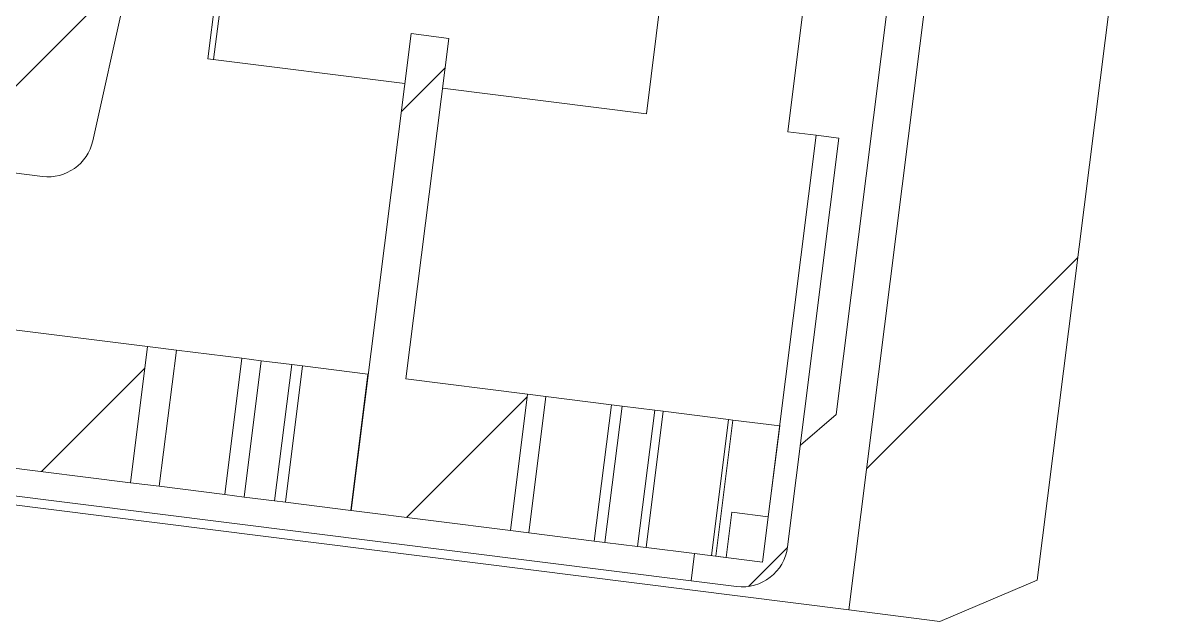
# Model space of a CAD drawing. Extents: x 14808 to 20058, y -13198 to -11680.
# Drawn here: x 15204.51 to 15210.7, y -12635.17 to -12631.9 of the extents above; entities that cross this region are included whole.
import ezdxf

# ---------------------------------------------------------------- set-up
doc = ezdxf.new("R2010")
doc.units = 0
doc.header["$LTSCALE"] = 7
doc.header["$MEASUREMENT"] = 0
doc.layers.get('0').update_dxf_attribs({"color": 2, "linetype": 'CONTINUOUS'})
pattern_1 = [(45, (344.9468, 39.5322), (-0.561266, 0.561266), [])]

# ---------------------------------------------------------------- blocks, each defined once
blk = doc.blocks.new('A$C37B80C3A')
at = {"linetype": 'Continuous', "lineweight": 0}
h = blk.add_hatch(dxfattribs=at)
h.set_pattern_fill('ANSI31', color=2, scale=0.25, style=0)
h.set_pattern_definition(pattern_1)
edge = h.paths.add_edge_path(flags=0)
edge.add_line((5.5065, 1.2569), (5.8388, 1.2151))
edge.add_arc((5.8544, 1.3391), 0.125, 262.8349, 347.4791)
edge.add_line((5.9764, 1.312), (6.1695, 2.1814))
edge.add_line((6.1695, 2.1814), (6.8516, 2.0956))
edge.add_line((6.8516, 2.0956), (6.8048, 1.7236))
edge.add_line((6.8048, 1.7236), (7.256, 1.6669))
edge.add_arc((7.2872, 1.9149), 0.25, 262.8349, 348.7493)
edge.add_line((7.5324, 1.8661), (7.6581, 2.4982))
edge.add_line((7.6581, 2.4982), (8.0302, 2.4514))
edge.add_line((8.0302, 2.4514), (8.0925, 2.9475))
edge.add_line((8.0925, 2.9475), (7.9375, 2.967))
edge.add_line((7.9375, 2.967), (7.9141, 2.781))
edge.add_line((7.9141, 2.781), (7.9451, 2.7771))
edge.add_line((7.9451, 2.7771), (7.9217, 2.591))
edge.add_line((7.9217, 2.591), (7.4524, 2.65))
edge.add_line((7.4524, 2.65), (7.3869, 2.1291))
edge.add_line((7.3869, 2.1291), (7.0501, 2.1715))
edge.add_line((7.0501, 2.1715), (7.0766, 2.3823))
edge.add_line((7.0766, 2.3823), (5.0792, 2.6334))
edge.add_line((5.0792, 2.6334), (5.1182, 2.9435))
edge.add_line((5.1182, 2.9435), (4.6351, 3.0042))
edge.add_line((4.6351, 3.0042), (4.5696, 2.4833))
edge.add_line((4.5696, 2.4833), (4.2328, 2.5256))
edge.add_line((4.2328, 2.5256), (4.2983, 3.0465))
edge.add_line((4.2983, 3.0465), (3.8289, 3.1055))
edge.add_line((3.8289, 3.1055), (3.8523, 3.2916))
edge.add_line((3.8523, 3.2916), (3.8833, 3.2877))
edge.add_line((3.8833, 3.2877), (3.9067, 3.4737))
edge.add_line((3.9067, 3.4737), (3.7517, 3.4932))
edge.add_line((3.7517, 3.4932), (3.6893, 2.9971))
edge.add_line((3.6893, 2.9971), (4.0614, 2.9503))
edge.add_line((4.0614, 2.9503), (4.0268, 2.3068))
edge.add_arc((4.2764, 2.2934), 0.25, 176.9205, 262.8349)
edge.add_line((4.2452, 2.0453), (4.6964, 1.9886))
edge.add_line((4.6964, 1.9886), (4.7432, 2.3607))
edge.add_line((4.7432, 2.3607), (5.4253, 2.2749))
edge.add_line((5.4253, 2.2749), (5.3972, 1.3848))
edge.add_arc((5.5221, 1.3809), 0.125, 178.1908, 262.8349)
h = blk.add_hatch(dxfattribs=at)
h.set_pattern_fill('ANSI31', color=2, scale=0.25, style=0)
h.set_pattern_definition(pattern_1)
h.paths.add_polyline_path([(8.7703, 3.0135), (8.7314, 3.0184), (8.7563, 3.2168), (8.5703, 3.2402), (8.5079, 2.7441), (8.3839, 2.7597), (8.0409, 0.0312), (8.2889, 0), (8.555, 0.112), (8.802, 2.0772), (8.616, 2.1006), (8.6472, 2.3487), (8.6861, 2.3438), (8.8078, 2.4383), (8.7194, 2.5053), (8.7279, 2.5725), (8.8582, 2.6275), (8.8633, 2.6679), (8.7506, 2.7534), (8.759, 2.8206), (8.8804, 2.8717)], flags=0)
h = blk.add_hatch(dxfattribs=at)
h.set_pattern_fill('ANSI31', color=2, scale=0.25, style=0)
h.set_pattern_definition(pattern_1)
h.paths.add_polyline_path([(6.8315, 0.6619), (6.9485, 1.5921), (6.846, 1.605), (6.6823, 0.3028), (7.1167, 0.2482), (7.1634, 0.6202)], flags=0)
h = blk.add_hatch(dxfattribs=at)
h.set_pattern_fill('ANSI31', scale=0.25, style=0)
h.set_pattern_definition(pattern_1)
edge = h.paths.add_edge_path(flags=0)
edge.add_line((7.8736, 0.2034), (8.0139, 1.3196))
edge.add_line((8.0139, 1.3196), (7.9519, 1.3274))
edge.add_line((7.9519, 1.3274), (7.8053, 0.1616))
edge.add_line((7.8053, 0.1616), (7.6193, 0.185))
edge.add_line((7.6193, 0.185), (7.6099, 0.1106))
edge.add_line((7.6099, 0.1106), (7.7339, 0.095))
edge.add_arc((7.7495, 0.219), 0.125, 262.8349, 352.8349)
h = blk.add_hatch(dxfattribs=at)
h.set_pattern_fill('ANSI31', color=2, scale=0.25, style=0)
h.set_pattern_definition(pattern_1)
h.paths.add_polyline_path([(5.0666, 0.5059), (6.0792, 0.3786), (6.126, 0.7506), (5.1133, 0.8779)], flags=0)
h = blk.add_hatch(dxfattribs=at)
h.set_pattern_fill('ANSI31', scale=0.25, style=0)
h.set_pattern_definition(pattern_1)
h.paths.add_polyline_path([(6.5196, 0.7012), (6.4365, 0.7116), (6.3898, 0.3395), (6.4728, 0.3291)], flags=0)
h = blk.add_hatch(dxfattribs=at)
h.set_pattern_fill('ANSI31', scale=0.25, style=0)
h.set_pattern_definition(pattern_1)
h.paths.add_polyline_path([(7.5109, 0.5766), (7.4215, 0.5878), (7.3747, 0.2157), (7.4641, 0.2045)], flags=0)
h = blk.add_hatch(dxfattribs=at)
h.set_pattern_fill('ANSI31', scale=0.25, style=0)
h.set_pattern_definition(pattern_1)
h.paths.add_polyline_path([(7.7061, 0.1741), (7.7217, 0.2981), (7.8209, 0.2856), (7.8521, 0.5337), (7.7242, 0.5497), (7.6774, 0.1777)], flags=0)
at = {"color": 7, "linetype": 'Continuous', "lineweight": 15}
for p, q in [((8.0409, 0.0312), (8.3839, 2.7597)), ((6.1695, 2.1814), (5.9764, 1.312)), ((8.555, 0.112), (8.802, 2.0772)), ((8.1624, 1.8049), (8.0065, 0.5646)), ((6.2904, 1.5363), (6.3216, 1.7843)), ((6.3375, 1.7823), (6.3063, 1.5343)), ((7.5348, 1.7578), (7.488, 1.3857)), ((7.9207, 1.7093), (7.874, 1.3372)), ((6.6823, 0.3028), (6.846, 1.605)), ((6.9485, 1.5921), (6.8315, 0.6619)), ((6.846, 1.605), (6.9485, 1.5921)), ((6.8288, 1.4686), (6.2904, 1.5363)), ((7.488, 1.3857), (6.9313, 1.4557)), ((7.9519, 1.3274), (7.874, 1.3372)), ((7.9519, 1.3274), (7.8053, 0.1616)), ((7.8736, 0.2034), (8.0139, 1.3196)), ((8.0139, 1.3196), (7.9519, 1.3274)), ((5.5065, 1.2569), (5.8388, 1.2151)), ((5.1133, 0.8779), (6.126, 0.7506)), ((6.0792, 0.3786), (6.126, 0.7506)), ((6.2047, 0.7408), (6.126, 0.7506)), ((6.2047, 0.7408), (6.1579, 0.3687)), ((6.3833, 0.7183), (6.2047, 0.7408)), ((6.3833, 0.7183), (6.3366, 0.3462)), ((6.4365, 0.7116), (6.3833, 0.7183)), ((6.4365, 0.7116), (6.3898, 0.3395)), ((6.4365, 0.7116), (6.5196, 0.7012)), ((6.5196, 0.7012), (6.4728, 0.3291)), ((6.5491, 0.6975), (6.5023, 0.3254)), ((6.5491, 0.6975), (6.5196, 0.7012)), ((6.7277, 0.675), (6.5491, 0.6975)), ((3.0799, 0.6548), (8.0409, 0.0312)), ((6.7277, 0.675), (6.681, 0.3029)), ((6.7291, 0.6748), (6.7277, 0.675)), ((6.8315, 0.6619), (7.1634, 0.6202)), ((7.6099, 0.1106), (3.5171, 0.6251)), ((7.1167, 0.2482), (7.1634, 0.6202)), ((7.1634, 0.6202), (7.2137, 0.6139)), ((7.2137, 0.6139), (7.1669, 0.2418)), ((7.2137, 0.6139), (7.3924, 0.5914)), ((7.3924, 0.5914), (7.3456, 0.2194)), ((7.3924, 0.5914), (7.4215, 0.5878)), ((7.4215, 0.5878), (7.3747, 0.2157)), ((7.4215, 0.5878), (7.5109, 0.5766)), ((7.4641, 0.2045), (7.5109, 0.5766)), ((7.5339, 0.5737), (7.4871, 0.2016)), ((7.5109, 0.5766), (7.5339, 0.5737)), ((7.5339, 0.5737), (7.7126, 0.5512)), ((7.9084, 0.4809), (8.0065, 0.5646)), ((7.7126, 0.5512), (7.6658, 0.1791)), ((7.7242, 0.5497), (7.6774, 0.1777)), ((7.7126, 0.5512), (7.7242, 0.5497)), ((7.7242, 0.5497), (7.8521, 0.5337)), ((7.8209, 0.2856), (7.8521, 0.5337)), ((5.0666, 0.5059), (6.0792, 0.3786)), ((6.1579, 0.3687), (6.0792, 0.3786)), ((6.3366, 0.3462), (6.1579, 0.3687)), ((6.3898, 0.3395), (6.3366, 0.3462)), ((6.3898, 0.3395), (6.4728, 0.3291)), ((6.5023, 0.3254), (6.4728, 0.3291)), ((6.681, 0.3029), (6.5023, 0.3254)), ((6.6823, 0.3028), (6.681, 0.3029)), ((6.6823, 0.3028), (7.1167, 0.2482)), ((7.7217, 0.2981), (7.7061, 0.1741)), ((7.7217, 0.2981), (7.8209, 0.2856)), ((7.1167, 0.2482), (7.1669, 0.2418)), ((7.1669, 0.2418), (7.3456, 0.2194)), ((7.3456, 0.2194), (7.3747, 0.2157)), ((7.3747, 0.2157), (7.4641, 0.2045)), ((7.4641, 0.2045), (7.4871, 0.2016)), ((7.4871, 0.2016), (7.6191, 0.185)), ((7.6099, 0.1106), (7.6193, 0.185)), ((7.6193, 0.185), (7.6191, 0.185)), ((7.8053, 0.1616), (7.6193, 0.185)), ((7.6774, 0.1777), (7.7061, 0.1741)), ((7.7339, 0.095), (7.6099, 0.1106)), ((8.2889, 0), (8.555, 0.112)), ((8.0409, 0.0312), (8.2889, 0))]:
    blk.add_line(p, q, dxfattribs=at)
for centre, end in [((5.8544, 1.3391), 347.4791), ((7.7495, 0.219), 352.8349)]:
    blk.add_arc(centre, 0.125, 262.8349, end, dxfattribs=at)

msp = doc.modelspace()

# ---------------------------------------------------------------- block references
at = {"xscale": 2, "yscale": 2, "zscale": 2}
msp.add_blockref('A$C37B80C3A', (15192.9427, -12635.1691), dxfattribs=at)

doc.saveas('drawing.dxf')
